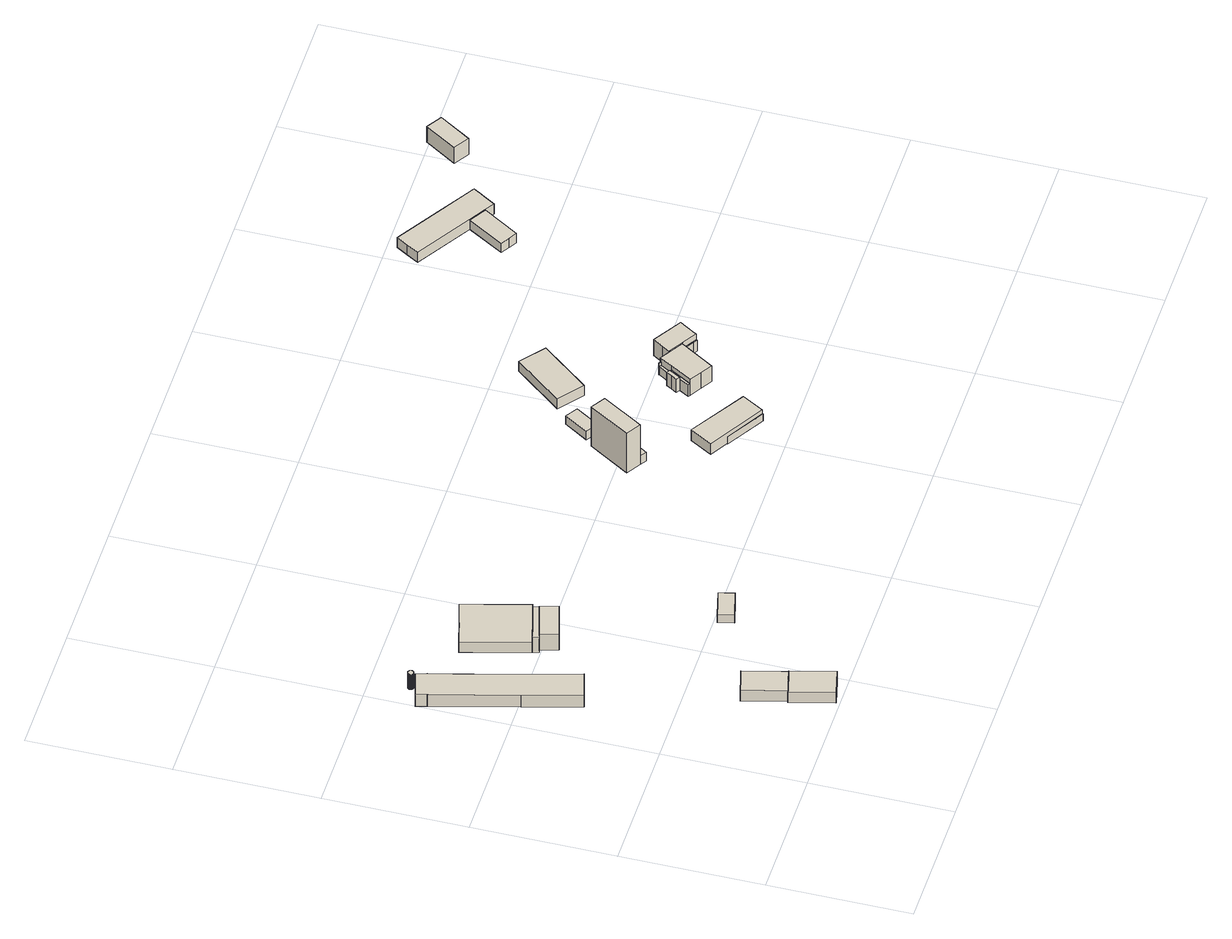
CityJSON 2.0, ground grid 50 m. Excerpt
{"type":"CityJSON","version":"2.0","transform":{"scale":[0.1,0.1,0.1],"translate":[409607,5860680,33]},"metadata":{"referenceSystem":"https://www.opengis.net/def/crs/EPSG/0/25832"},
"CityObjects":{
"building1":{"type":"Building","attributes":{"Gemeindeschluessel":"03454042","AbsoluteHoehe":"35.014","MittlereTraufHoehe":"38.677","Firsthoehe":"41.678","function":"31001_2000","roofType":"3100","measuredHeight":6.66},"address":[{"country":"Germany","locality":"Rastdorf"}],"children":["building1-1"],"geometry":[{"type":"MultiSurface","lod":"1","boundaries":[[[0,1,2,3,4,5,6,7]],[[8,9,10,11,12,13,14,15]],[[8,15,7,6]],[[9,8,6,5]],[[10,9,5,4]],[[11,10,4,3]],[[2,12,16,17]],[[14,13,1,0]],[[15,14,0,7]],[[17,16,11,3]],[[13,12,2,1]]]}]},
"building1-1":{"type":"BuildingPart","attributes":{"AbsoluteHoehe":"35.014","MittlereTraufHoehe":"38.963","Firsthoehe":"41.667","roofType":"3100","measuredHeight":6.65},"parents":["building1"],"geometry":[{"type":"MultiSurface","lod":"1","boundaries":[[[18,19,20,21,22,23]],[[11,24,25,26,13,16]],[[22,3,17,23]],[[24,11,22,21]],[[25,24,21,20]],[[26,25,20,19]],[[13,26,19,18]],[[23,16,12,2,1,18]],[[3,11,16,17]],[[2,12,13,1]]]}]},
"building2":{"type":"Building","attributes":{"Gemeindeschluessel":"03454042","AbsoluteHoehe":"33.318","MittlereTraufHoehe":"38.634","Firsthoehe":"38.634","function":"31001_2720","roofType":"1000","measuredHeight":5.32},"address":[{"country":"Germany","locality":"Rastdorf"}],"geometry":[{"type":"MultiSurface","lod":"1","boundaries":[[[27,28,29,30,31,32,33,34,35,36]],[[37,38,39,40,41,42,43,44,45,46]],[[37,46,36,35]],[[38,37,35,34]],[[39,38,34,33]],[[40,39,33,32]],[[41,40,32,31]],[[42,41,31,30]],[[43,42,30,29]],[[44,43,29,28]],[[45,44,28,27]],[[46,45,27,36]]]}]},
"building3":{"type":"Building","attributes":{"Gemeindeschluessel":"03454042","AbsoluteHoehe":"33.49","MittlereTraufHoehe":"40.133","Firsthoehe":"40.133","function":"51003_1201","roofType":"1000","measuredHeight":6.64},"address":[{"country":"Germany","locality":"Rastdorf"}],"geometry":[{"type":"MultiSurface","lod":"1","boundaries":[[[47,48,49,50,51,52,53,54,55,56,57,58,59,60,61,62,63,64,65,66,67,68,69,70,71,72,73,74,75,76,77,78,79,80,81,82]],[[83,84,85,86,87,88,89,90,91,92,93,94,95,96,97,98,99,100,101,102,103,104,105,106,107,108,109,110,111,112,113,114,115,116,117,118]],[[83,118,82,81]],[[84,83,81,80]],[[85,84,80,79]],[[86,85,79,78]],[[87,86,78,77]],[[88,87,77,76]],[[89,88,76,75]],[[90,89,75,74]],[[91,90,74,73]],[[92,91,73,72]],[[93,92,72,71]],[[94,93,71,70]],[[95,94,70,69]],[[96,95,69,68]],[[97,96,68,67]],[[98,97,67,66]],[[99,98,66,65]],[[100,99,65,64]],[[101,100,64,63]],[[102,101,63,62]],[[103,102,62,61]],[[104,103,61,60]],[[105,104,60,59]],[[106,105,59,58]],[[107,106,58,57]],[[108,107,57,56]],[[109,108,56,55]],[[110,109,55,54]],[[111,110,54,53]],[[112,111,53,52]],[[113,112,52,51]],[[114,113,51,50]],[[115,114,50,49]],[[116,115,49,48]],[[117,116,48,47]],[[118,117,47,82]]]}]},
"building4":{"type":"Building","attributes":{"Gemeindeschluessel":"03454042","AbsoluteHoehe":"34.011","MittlereTraufHoehe":"38.621","Firsthoehe":"43.702","function":"31001_1000","roofType":"3100","measuredHeight":9.69},"address":[{"country":"Germany","locality":"Rastdorf","thoroughfareNumber":"5","thoroughfareName":"Loruper Straße"}],"children":["building4-1"],"geometry":[{"type":"MultiSurface","lod":"1","boundaries":[[[119,120,121,122]],[[123,124,125,126]],[[121,127,128,129,126,122]],[[124,123,121,120]],[[125,124,120,119]],[[126,125,119,122]],[[127,123,129,128]]]}]},
"building4-1":{"type":"BuildingPart","attributes":{"AbsoluteHoehe":"34.011","MittlereTraufHoehe":"38.621","Firsthoehe":"38.621","roofType":"1000","measuredHeight":4.61},"parents":["building4"],"geometry":[{"type":"MultiSurface","lod":"1","boundaries":[[[127,130,131,128]],[[132,133,123,129]],[[132,129,128,131]],[[133,132,131,130]],[[123,133,130,127]],[[128,129,123,127]]]}]},
"building5":{"type":"Building","attributes":{"Gemeindeschluessel":"03454042","AbsoluteHoehe":"33.952","MittlereTraufHoehe":"38.183","Firsthoehe":"39.761","function":"31001_2000","roofType":"3100","measuredHeight":5.81},"address":[{"country":"Germany","locality":"Rastdorf"}],"children":["building5-1"],"geometry":[{"type":"MultiSurface","lod":"1","boundaries":[[[134,135,136,137,138,139,140]],[[141,142,143,144,145,146,147]],[[142,141,139,138]],[[143,142,138,137]],[[144,143,137,136]],[[145,144,136,135]],[[146,145,135,134]],[[139,141,148,149]],[[149,148,147,140]],[[147,146,134,140]]]}]},
"building5-1":{"type":"BuildingPart","attributes":{"AbsoluteHoehe":"33.952","MittlereTraufHoehe":"39.887","Firsthoehe":"43.762","roofType":"3100","measuredHeight":9.81},"parents":["building5"],"geometry":[{"type":"MultiSurface","lod":"1","boundaries":[[[150,151,152,153,154,155,156]],[[141,148,146,126,157,125,158]],[[141,158,156,155]],[[154,149,139,155]],[[153,134,140,149,154]],[[126,146,153,152]],[[157,126,152,151]],[[125,157,151,150]],[[158,125,150,156]],[[149,148,141,139]],[[140,147,148,149]],[[134,146,147,140]]]}]},
"building6":{"type":"Building","attributes":{"Gemeindeschluessel":"03454042","AbsoluteHoehe":"35.276","MittlereTraufHoehe":"38.077","Firsthoehe":"39.729","function":"31001_2000","roofType":"3100","measuredHeight":4.45},"address":[{"country":"Germany","locality":"Rastdorf"}],"geometry":[{"type":"MultiSurface","lod":"1","boundaries":[[[159,160,161,162]],[[163,164,165,166]],[[163,166,162,161]],[[164,163,161,160]],[[165,164,160,159]],[[166,165,159,162]]]}]},
"building7":{"type":"Building","attributes":{"Gemeindeschluessel":"03454042","AbsoluteHoehe":"35.337","MittlereTraufHoehe":"51.341","Firsthoehe":"54.449","function":"31001_2000","roofType":"5000","measuredHeight":19.11},"address":[{"country":"Germany","locality":"Rastdorf"}],"geometry":[{"type":"MultiSurface","lod":"1","boundaries":[[[167,168,169,170]],[[171,172,173,174]],[[171,174,170,169]],[[172,171,169,168]],[[173,172,168,167]],[[174,173,167,170]]]}]},
"building8":{"type":"Building","attributes":{"Gemeindeschluessel":"03454042","AbsoluteHoehe":"35.213","MittlereTraufHoehe":"39.049","Firsthoehe":"40.122","function":"51009_1610","roofType":"2100","measuredHeight":4.91},"address":[{"country":"Germany","locality":"Rastdorf"}],"geometry":[{"type":"MultiSurface","lod":"1","boundaries":[[[175,176,177,178]],[[179,180,181,182]],[[179,182,178,177]],[[180,179,177,176]],[[181,180,176,175]],[[182,181,175,178]]]}]},
"building9":{"type":"Building","attributes":{"Gemeindeschluessel":"03454042","AbsoluteHoehe":"35.545","MittlereTraufHoehe":"38.578","Firsthoehe":"41.88","function":"31001_2720","roofType":"3100","measuredHeight":6.33},"address":[{"country":"Germany","locality":"Rastdorf"}],"children":["building9-1","building9-2"],"geometry":[{"type":"MultiSurface","lod":"1","boundaries":[[[183,184,185,186]],[[187,188,189,190]],[[185,191,192,193,190,186]],[[188,187,185,184]],[[183,189,194,195,196,184]],[[190,189,183,186]],[[191,187,193,192]],[[195,194,188,196]]]}]},
"building9-1":{"type":"BuildingPart","attributes":{"BezugspunktDach":"2200","AbsoluteHoehe":"35.545","MittlereTraufHoehe":"38.578","Firsthoehe":"38.578","measuredHeight":3.03},"parents":["building9"],"geometry":[{"type":"MultiSurface","lod":"1","boundaries":[[[197,196,195,198]],[[194,188,199,200]],[[194,200,198,195]],[[199,188,196,197]],[[200,199,197,198]],[[188,194,195,196]]]}]},
"building9-2":{"type":"BuildingPart","attributes":{"AbsoluteHoehe":"35.545","MittlereTraufHoehe":"38.578","Firsthoehe":"38.578","roofType":"1000","measuredHeight":3.03},"parents":["building9"],"geometry":[{"type":"MultiSurface","lod":"1","boundaries":[[[191,201,202,192]],[[203,204,187,193]],[[203,193,192,202]],[[204,203,202,201]],[[187,204,201,191]],[[192,193,187,191]]]}]},
"building10":{"type":"Building","attributes":{"Gemeindeschluessel":"03454042","AbsoluteHoehe":"35.017","MittlereTraufHoehe":"37.415","Firsthoehe":"39.963","function":"31001_2000","roofType":"3100","measuredHeight":4.95},"address":[{"country":"Germany","locality":"Rastdorf"}],"geometry":[{"type":"MultiSurface","lod":"1","boundaries":[[[205,206,207,208]],[[209,210,211,212]],[[209,212,208,207]],[[210,209,207,206]],[[211,210,206,205]],[[212,211,205,208]]]}]},
"building11":{"type":"Building","attributes":{"Gemeindeschluessel":"03454042","AbsoluteHoehe":"34.751","MittlereTraufHoehe":"39.211","Firsthoehe":"41.146","function":"31001_2720","roofType":"2100","measuredHeight":6.39},"address":[{"country":"Germany","locality":"Rastdorf"}],"geometry":[{"type":"MultiSurface","lod":"1","boundaries":[[[213,214,215,216]],[[217,218,219,220]],[[217,220,216,215]],[[218,217,215,214]],[[219,218,214,213]],[[220,219,213,216]]]}]},
"building12":{"type":"Building","attributes":{"Gemeindeschluessel":"03454042","AbsoluteHoehe":"35.855","MittlereTraufHoehe":"39.63","Firsthoehe":"39.63","function":"51009_1610","roofType":"1000","measuredHeight":3.78},"address":[{"country":"Germany","locality":"Rastdorf"}],"geometry":[{"type":"MultiSurface","lod":"1","boundaries":[[[221,222,223,224]],[[225,226,227,228]],[[225,228,224,223]],[[226,225,223,222]],[[227,226,222,221]],[[228,227,221,224]]]}]},
"building13":{"type":"Building","attributes":{"Gemeindeschluessel":"03454042","AbsoluteHoehe":"35.668","MittlereTraufHoehe":"42.155","Firsthoehe":"44.546","function":"31001_1000","roofType":"3100","measuredHeight":8.88},"address":[{"country":"Germany","locality":"Rastdorf","thoroughfareNumber":"22","thoroughfareName":"Südstraße"}],"children":["building13-1","building13-2","building13-3"],"geometry":[{"type":"MultiSurface","lod":"1","boundaries":[[[229,230,231,232,233,234,235,236,237,238,239]],[[240,241,242,243,244,245,246,247,248,249,250]],[[240,250,239,238]],[[237,251,252,238]],[[242,241,237,236]],[[235,253,254,236]],[[244,243,235,234]],[[245,244,234,233]],[[246,245,233,232]],[[247,246,232,231]],[[248,247,231,230]],[[249,248,230,229]],[[250,249,229,239]],[[251,241,240,252]],[[253,243,242,254]]]}]},
"building13-1":{"type":"BuildingPart","attributes":{"AbsoluteHoehe":"35.668","MittlereTraufHoehe":"40.923","Firsthoehe":"40.923","roofType":"1000","measuredHeight":5.25},"parents":["building13"],"geometry":[{"type":"MultiSurface","lod":"1","boundaries":[[[254,253,255,256]],[[257,243,242,258]],[[257,258,256,255]],[[243,257,255,253]],[[258,242,254,256]],[[242,243,253,254]]]}]},
"building13-2":{"type":"BuildingPart","attributes":{"AbsoluteHoehe":"35.668","MittlereTraufHoehe":"40.799","Firsthoehe":"43.591","roofType":"3100","measuredHeight":7.92},"parents":["building13"],"geometry":[{"type":"MultiSurface","lod":"1","boundaries":[[[259,260,261,262,263,264]],[[265,266,267,268,269,270]],[[265,270,264,263]],[[266,265,263,262]],[[267,266,262,261]],[[260,271,272,261]],[[259,273,271,260]],[[270,269,259,264]],[[271,268,267,272]],[[269,268,271,273]]]}]},
"building13-3":{"type":"BuildingPart","attributes":{"AbsoluteHoehe":"35.668","MittlereTraufHoehe":"40.923","Firsthoehe":"40.923","roofType":"1000","measuredHeight":5.25},"parents":["building13"],"geometry":[{"type":"MultiSurface","lod":"1","boundaries":[[[251,272,273,274,252]],[[275,269,267,241,240]],[[275,240,252,274]],[[269,275,274,273]],[[241,267,272,251]],[[272,267,268,271]],[[271,268,269,273]],[[240,241,251,252]]]}]},
"building14":{"type":"Building","attributes":{"Gemeindeschluessel":"03454042","AbsoluteHoehe":"35.8","MittlereTraufHoehe":"42.029","Firsthoehe":"45.4","function":"31001_1000","roofType":"3100","measuredHeight":9.6},"address":[{"country":"Germany","locality":"Rastdorf"}],"children":["building14-1"],"geometry":[{"type":"MultiSurface","lod":"1","boundaries":[[[276,277,278,279,280,281,282,283,284,285]],[[286,287,288,289,290,291,292,293,294,295]],[[286,295,285,284]],[[287,286,284,283]],[[288,287,283,282]],[[289,288,282,281]],[[290,289,281,280]],[[291,290,280,279]],[[292,291,279,278]],[[277,296,297,278]],[[276,298,296,277]],[[295,294,276,285]],[[296,293,292,297]],[[294,293,296,298]]]}]},
"building14-1":{"type":"BuildingPart","attributes":{"BezugspunktDach":"2200","AbsoluteHoehe":"35.8","MittlereTraufHoehe":"40.56","Firsthoehe":"40.56","measuredHeight":4.76},"parents":["building14"],"geometry":[{"type":"MultiSurface","lod":"1","boundaries":[[[299,300,297,298,301]],[[294,292,302,303,304]],[[294,304,301,298]],[[302,292,297,300]],[[303,302,300,299]],[[304,303,299,301]],[[297,292,293,296]],[[296,293,294,298]]]}]},
"building15":{"type":"Building","attributes":{"Gemeindeschluessel":"03454042","AbsoluteHoehe":"34.779","MittlereTraufHoehe":"38.914","Firsthoehe":"39.894","function":"31001_2000","roofType":"3100","measuredHeight":5.12},"address":[{"country":"Germany","locality":"Rastdorf"}],"children":["building15-1","building15-2"],"geometry":[{"type":"MultiSurface","lod":"1","boundaries":[[[305,306,307,308,309,310,311,312,313,314]],[[315,316,317,318,319,320,321,322,323,324]],[[313,325,326,314]],[[316,315,313,312]],[[317,316,312,311]],[[318,317,311,310]],[[319,318,310,309]],[[308,327,328,309]],[[321,320,308,307]],[[322,321,307,306]],[[323,322,306,305]],[[324,323,305,314]],[[325,315,324,326]],[[327,320,319,328]]]}]},
"building15-1":{"type":"BuildingPart","attributes":{"AbsoluteHoehe":"34.779","MittlereTraufHoehe":"38.72","Firsthoehe":"39.376","roofType":"5000","measuredHeight":4.6},"parents":["building15"],"geometry":[{"type":"MultiSurface","lod":"1","boundaries":[[[326,325,329,330,331]],[[332,333,315,324,334]],[[332,334,331,330]],[[333,332,330,329]],[[315,333,329,325]],[[334,324,326,331]],[[324,315,325,326]]]}]},
"building15-2":{"type":"BuildingPart","attributes":{"AbsoluteHoehe":"34.779","MittlereTraufHoehe":"38.589","Firsthoehe":"38.589","roofType":"1000","measuredHeight":3.81},"parents":["building15"],"geometry":[{"type":"MultiSurface","lod":"1","boundaries":[[[327,335,336,328]],[[337,338,320,319]],[[337,319,328,336]],[[338,337,336,335]],[[320,338,335,327]],[[319,320,327,328]]]}]},
"building16":{"type":"Building","attributes":{"Gemeindeschluessel":"03454042","AbsoluteHoehe":"35.63","MittlereTraufHoehe":"39.957","Firsthoehe":"45.343","function":"31001_1000","roofType":"3100","measuredHeight":9.71},"address":[{"country":"Germany","locality":"Rastdorf","thoroughfareNumber":"20","thoroughfareName":"Südstraße"}],"children":["building16-1"],"geometry":[{"type":"MultiSurface","lod":"1","boundaries":[[[339,340,341,342]],[[343,344,345,346]],[[341,347,348,349,346,342]],[[344,343,341,340]],[[345,344,340,339]],[[346,345,350,342]],[[347,343,349,348]]]}]},
"building16-1":{"type":"BuildingPart","attributes":{"AbsoluteHoehe":"35.63","MittlereTraufHoehe":"39.957","Firsthoehe":"39.957","roofType":"1000","measuredHeight":4.33},"parents":["building16"],"geometry":[{"type":"MultiSurface","lod":"1","boundaries":[[[347,351,352,348]],[[353,354,343,349]],[[353,349,348,352]],[[354,353,352,351]],[[343,354,351,347]],[[348,349,343,347]]]}]}
},
"vertices":[
[428,185,67],[423,184,67],[380,172,67],[335,161,67],[331,160,67],[371,8,67],[419,20,67],[468,33,67],[419,20,20],[371,8,20],[331,160,20],[335,161,20],[380,172,20],[423,184,20],[428,185,20],[468,33,20],[379,172,20],[379,172,67],
[423,184,69],[384,334,69],[340,322,69],[296,311,69],[335,161,69],[379,172,69],[296,311,20],[340,322,20],[384,334,20],
[2,1325,56],[13,1286,56],[12,1286,56],[92,993,56],[148,796,56],[244,823,56],[187,1020,56],[107,1313,56],[106,1313,56],[95,1351,56],[106,1313,3],[107,1313,3],[187,1020,3],[244,823,3],[148,796,3],[92,993,3],[12,1286,3],[13,1286,3],[2,1325,3],[95,1351,3],
[73,1356,71],[74,1355,71],[76,1354,71],[77,1353,71],[79,1352,71],[80,1352,71],[82,1352,71],[83,1352,71],[85,1352,71],[86,1353,71],[88,1354,71],[89,1355,71],[90,1356,71],[91,1358,71],[92,1360,71],[92,1362,71],[92,1364,71],[91,1365,71],[91,1367,71],[90,1368,71],[89,1369,71],[87,1370,71],[86,1371,71],[84,1372,71],[82,1372,71],[80,1372,71],[78,1371,71],[76,1370,71],[75,1369,71],[74,1368,71],[73,1367,71],[72,1365,71],[72,1364,71],[72,1362,71],[72,1360,71],[72,1358,71],[72,1360,5],[72,1362,5],[72,1364,5],[72,1365,5],[73,1367,5],[74,1368,5],[75,1369,5],[76,1370,5],[78,1371,5],[80,1372,5],[82,1372,5],[84,1372,5],[86,1371,5],[87,1370,5],[89,1369,5],[90,1368,5],[91,1367,5],[91,1365,5],[92,1364,5],[92,1362,5],[92,1360,5],[91,1358,5],[90,1356,5],[89,1355,5],[88,1354,5],[86,1353,5],[85,1352,5],[83,1352,5],[82,1352,5],[80,1352,5],[79,1352,5],[77,1353,5],[76,1354,5],[74,1355,5],[73,1356,5],[72,1358,5],
[358,1007,82],[376,945,82],[501,980,82],[484,1042,82],[501,980,10],[376,945,10],[358,1007,10],[484,1042,10],[501,980,56],[489,1022,56],[489,1022,10],
[518,985,56],[506,1027,56],[506,1027,10],[518,985,10],
[478,1063,56],[513,1072,56],[449,1303,56],[364,1279,56],[278,1255,56],[342,1025,56],[428,1048,56],[342,1025,10],[278,1255,10],[364,1279,10],[449,1303,10],[513,1072,10],[478,1063,10],[428,1048,10],[410,1044,10],[410,1044,56],
[358,1007,80],[416,1023,80],[484,1042,80],[478,1063,80],[410,1044,80],[342,1025,80],[348,1004,80],[416,1023,10],[348,1004,10],
[727,508,59],[627,482,59],[642,427,59],[741,453,59],[642,427,23],[627,482,23],[727,508,23],[741,453,23],
[1315,1102,199],[1225,957,199],[1276,925,199],[1366,1070,199],[1276,925,23],[1225,957,23],[1315,1102,23],[1366,1070,23],
[1276,925,60],[1298,911,60],[1389,1056,60],[1366,1070,60],[1389,1056,22],[1298,911,22],[1276,925,22],[1366,1070,22],
[1380,717,72],[1580,600,72],[1625,676,72],[1427,797,72],[1625,676,25],[1580,600,25],[1380,717,25],[1427,797,25],[1625,676,56],[1457,778,56],[1457,778,25],[1444,680,25],[1444,680,56],[1580,600,56],
[1579,597,56],[1443,678,56],[1579,597,25],[1443,678,25],
[1628,681,56],[1459,781,56],[1459,781,25],[1628,681,25],
[1395,1211,57],[1342,1126,57],[1384,1099,57],[1437,1184,57],[1384,1099,20],[1342,1126,20],[1395,1211,20],[1437,1184,20],
[1459,1257,62],[1543,1190,62],[1679,1358,62],[1595,1426,62],[1679,1358,18],[1543,1190,18],[1459,1257,18],[1595,1426,18],
[1665,936,66],[1673,931,66],[1699,974,66],[1692,979,66],[1699,974,29],[1673,931,29],[1665,936,29],[1692,979,29],
[1709,807,97],[1781,923,97],[1783,928,97],[1742,953,97],[1739,955,97],[1735,957,97],[1701,978,97],[1699,974,97],[1673,931,97],[1628,857,97],[1669,832,97],[1628,857,27],[1673,931,27],[1699,974,27],[1701,978,27],[1735,957,27],[1739,955,27],[1742,953,27],[1783,928,27],[1781,923,27],[1709,807,27],[1669,832,27],[1673,931,79],[1628,857,79],[1701,978,79],[1699,974,79],
[1694,982,79],[1692,979,79],[1694,982,27],[1692,979,27],
[1641,895,85],[1653,915,85],[1665,936,85],[1652,943,85],[1640,923,85],[1628,903,85],[1640,923,27],[1652,943,27],[1665,936,27],[1653,915,27],[1641,895,27],[1628,903,27],[1653,915,79],[1665,936,79],[1641,895,79],
[1621,862,79],[1621,862,27],
[1783,928,100],[1786,926,100],[1837,895,100],[1842,905,100],[1876,959,100],[1825,990,100],[1775,1021,100],[1752,985,100],[1735,957,100],[1739,955,100],[1735,957,28],[1752,985,28],[1775,1021,28],[1825,990,28],[1876,959,28],[1842,905,28],[1837,895,28],[1786,926,28],[1783,928,28],[1739,955,28],[1786,926,76],[1837,895,76],[1783,928,76],
[1820,899,76],[1834,891,76],[1781,923,76],[1834,891,28],[1820,899,28],[1781,923,28],
[2285,1704,62],[2310,1745,62],[2317,1755,62],[2336,1786,62],[2202,1868,62],[2048,1963,62],[2023,1922,62],[1998,1881,62],[2194,1760,62],[2253,1724,62],[2194,1760,18],[1998,1881,18],[2023,1922,18],[2048,1963,18],[2202,1868,18],[2336,1786,18],[2317,1755,18],[2310,1745,18],[2285,1704,18],[2253,1724,18],[2194,1760,60],[2253,1724,60],[2336,1786,56],[2202,1868,56],
[2116,1632,60],[2145,1614,60],[2174,1597,60],[2145,1614,18],[2116,1632,18],[2174,1597,18],
[2338,1789,56],[2204,1872,56],[2204,1872,18],[2338,1789,18],
[2470,1891,97],[2523,1857,97],[2595,1969,97],[2542,2003,97],[2595,1969,26],[2523,1857,26],[2470,1891,26],[2542,2003,26],[2595,1969,70],[2557,1994,70],[2557,1994,26],[2470,1891,96],
[2604,1982,70],[2565,2007,70],[2565,2007,26],[2604,1982,26]
]}
